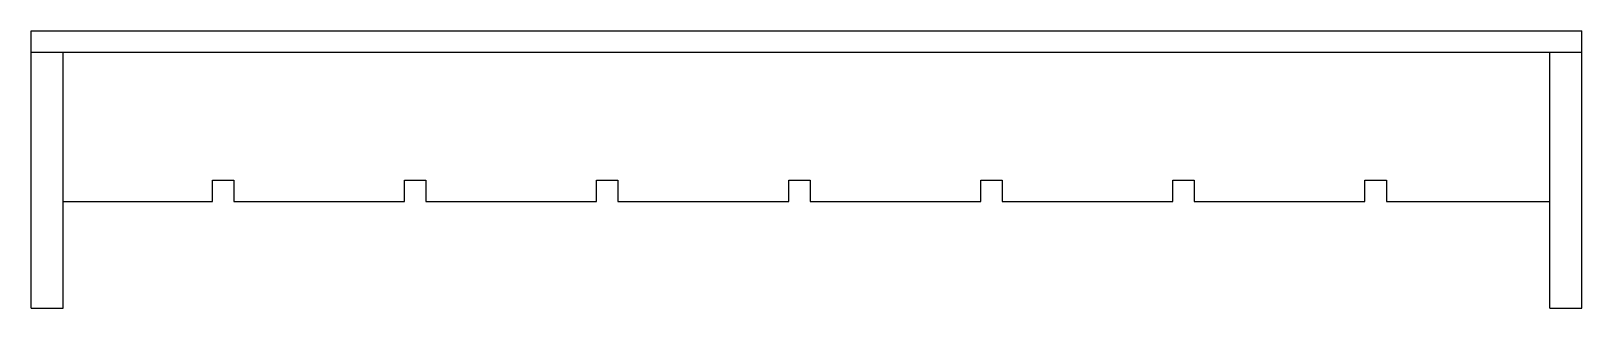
# Model space of a CAD drawing. Header units: inches. Extents: x 9636 to 21597, y -10243 to 557.
# Drawn here: x 19176 to 19612, y -1274.2 to -1196.2 of the extents above; entities that cross this region are included whole.
import ezdxf

# ---------------------------------------------------------------- set-up
doc = ezdxf.new("R2010")
doc.units = ezdxf.units.IN
doc.header["$MEASUREMENT"] = 0

msp = doc.modelspace()

# ---------------------------------------------------------------- linework, layer by layer
for p, q in [((19175.99, -1274.24), (19175.99, -1196.24)), ((19175.99, -1196.24), (19611.99, -1196.24)), ((19611.99, -1274.24), (19611.99, -1196.24)), ((19175.99, -1202.24), (19611.99, -1202.24)), ((19184.99, -1274.24), (19184.99, -1202.24)), ((19602.99, -1274.24), (19602.99, -1202.24)), ((19175.99, -1274.24), (19184.99, -1274.24)), ((19602.99, -1274.24), (19611.99, -1274.24))]:
    msp.add_line(p, q)
msp.add_lwpolyline([(19184.99, -1244.24), (19226.99, -1244.24), (19226.99, -1238.24), (19232.99, -1238.24), (19232.99, -1244.24), (19280.99, -1244.24), (19280.99, -1238.24), (19286.99, -1238.24), (19286.99, -1244.24), (19334.99, -1244.24), (19334.99, -1238.24), (19340.99, -1238.24), (19340.99, -1244.24), (19388.99, -1244.24), (19388.99, -1238.24), (19394.99, -1238.24), (19394.99, -1244.24), (19442.99, -1244.24), (19442.99, -1238.24), (19448.99, -1238.24), (19448.99, -1244.24), (19496.99, -1244.24), (19496.99, -1238.24), (19502.99, -1238.24), (19502.99, -1244.24), (19550.99, -1244.24), (19550.99, -1238.24), (19556.99, -1238.24), (19556.99, -1244.24), (19602.99, -1244.24)])

doc.saveas('drawing.dxf')
